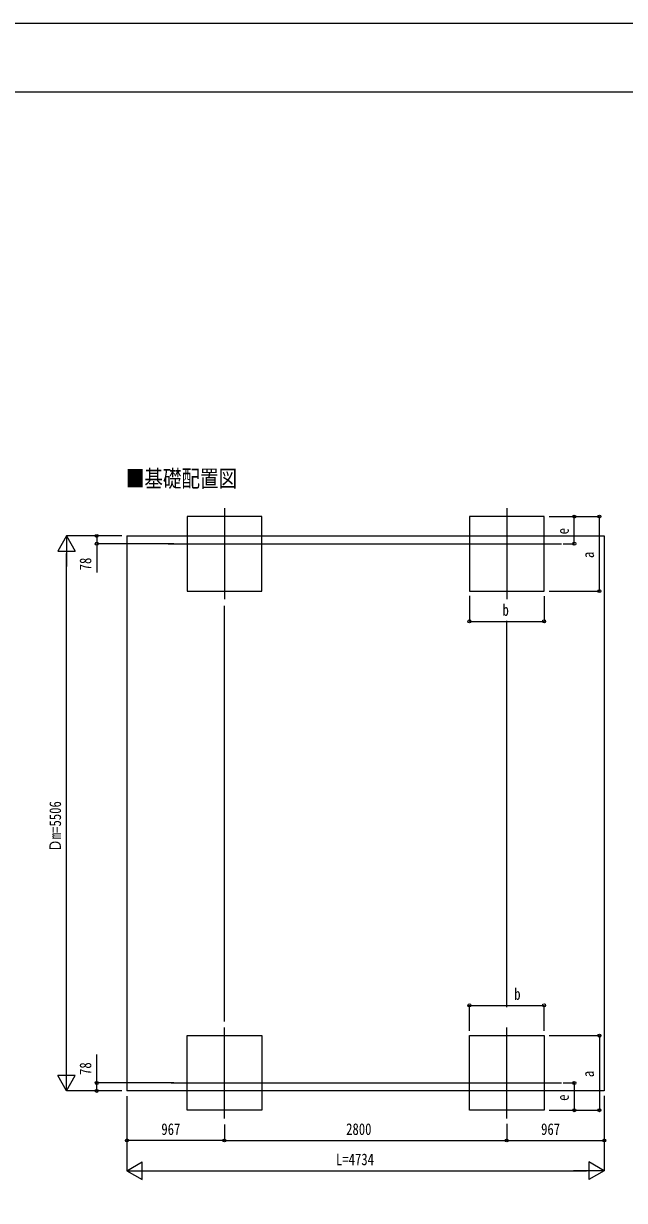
# Model space of a CAD drawing. Units: millimetres, scale not verified. Extents: x -14718 to 14718, y -10397 to 10401.
# Drawn here: x 2093 to 8054, y -1276 to 10401 of the extents above; entities that cross this region are included whole.
import ezdxf
from ezdxf.enums import TextEntityAlignment as Align

# ---------------------------------------------------------------- set-up
doc = ezdxf.new("R2010")
doc.units = ezdxf.units.MM
doc.header["$LTSCALE"] = 50
for name, color, linetype in [('0-2_USER1', 3, 'Continuous'), ('0-3_YKK_12', 2, 'Continuous'), ('0-5_YKK_A1', 4, 'Continuous'), ('0-6_YKK_D', 6, 'Continuous'), ('0-7_YKK_ZWAK', 7, 'Continuous')]:
    doc.layers.add(name, color=color, linetype=linetype)
doc.styles.add('ＭＳ ゴシック', font='')
doc.styles.get('ＭＳ ゴシック').set_extended_font_data('MS Gothic')

msp = doc.modelspace()

# ---------------------------------------------------------------- linework, layer by layer
at = {"layer": '0-3_YKK_12'}
for p, q in [((4086.57, 5591.11), (4086.57, 4688.59)), ((6886.57, 5591.11), (6886.57, 4688.59)), ((3527.9, 5239.85), (7430.81, 5239.85)), ((4086.57, -461.81), (4086.57, 440.71)), ((6886.57, -461.81), (6886.57, 440.71)), ((3557.9, -110.55), (7430.81, -110.55))]:
    msp.add_line(p, q, dxfattribs=at)
at = {"layer": '0-5_YKK_A1'}
for p, q in [((3119.57, 5317.65), (7853.57, 5317.65)), ((3119.57, 5317.65), (3119.57, -188.35)), ((7853.57, 5317.65), (7853.57, -188.35)), ((7853.57, -188.35), (3119.57, -188.35))]:
    msp.add_line(p, q, dxfattribs=at)
for points in [[(3716.57, 4769.85), (4456.57, 4769.85), (4456.57, 5509.85), (3716.57, 5509.85)], [(6516.57, 4769.85), (7256.57, 4769.85), (7256.57, 5509.85), (6516.57, 5509.85)], [(3716.57, 359.45), (4456.57, 359.45), (4456.57, -380.55), (3716.57, -380.55)], [(6516.57, 359.45), (7256.57, 359.45), (7256.57, -380.55), (6516.57, -380.55)]]:
    msp.add_lwpolyline(points, close=True, dxfattribs=at)
at = {"layer": '0-6_YKK_D'}
for p, q in [((7306.57, 5509.85), (7807.57, 5509.85)), ((7307.57, 5509.85), (7557.57, 5509.85)), ((7556.57, 5239.85), (7556.57, 5509.85)), ((7806.57, 4769.85), (7806.57, 5509.85)), ((2519.57, 5317.65), (2432.07, 5166.09)), ((3069.57, 5317.65), (2518.57, 5317.65)), ((2519.57, 5317.65), (2607.07, 5166.09)), ((2519.57, 5317.65), (2519.57, 5014.54)), ((3069.57, 5317.65), (2818.57, 5317.65)), ((2432.07, 5166.09), (2607.07, 5166.09)), ((2519.57, -13.35), (2519.57, 5142.65)), ((3583.46, 5239.85), (2818.57, 5239.85)), ((7445.38, 5239.85), (7557.57, 5239.85)), ((6516.57, 4722.76), (6516.57, 4468.85)), ((7256.57, 4720.83), (7256.57, 4468.85)), ((7306.57, 4769.85), (7807.57, 4769.85)), ((4086.57, 501.25), (4086.57, 4624.08)), ((6516.57, 4469.85), (7256.57, 4469.85)), ((6886.57, 642.08), (6886.57, 4476.17)), ((6516.57, 406.53), (6516.57, 660.45)), ((6516.57, 659.45), (7256.57, 659.45)), ((7256.57, 408.46), (7256.57, 660.45)), ((7306.57, 359.45), (7807.57, 359.45)), ((7806.57, 359.45), (7806.57, -380.55)), ((2519.57, -188.35), (2519.57, 114.76)), ((2519.57, -188.35), (2432.07, -36.8)), ((2607.07, -36.8), (2432.07, -36.8)), ((2519.57, -188.35), (2607.07, -36.8)), ((3583.46, -110.55), (2818.57, -110.55)), ((7445.38, -110.55), (7557.57, -110.55)), ((7556.57, -110.55), (7556.57, -380.55)), ((3069.57, -188.35), (2518.57, -188.35)), ((3069.57, -188.35), (2818.57, -188.35)), ((3119.57, -241.32), (3119.57, -981.55)), ((3119.57, -241.32), (3119.57, -681.55)), ((7853.57, -239.02), (7853.57, -981.55)), ((7853.57, -239.02), (7853.57, -681.55)), ((7306.57, -380.55), (7807.57, -380.55)), ((7307.57, -380.55), (7557.57, -380.55)), ((4086.57, -520.75), (4086.57, -681.55)), ((4086.57, -520.75), (4086.57, -681.55)), ((6886.57, -515.47), (6886.57, -681.55)), ((6886.57, -515.47), (6886.57, -681.55)), ((4086.57, -680.55), (3119.57, -680.55)), ((4086.57, -680.55), (6886.57, -680.55)), ((6886.57, -680.55), (7853.57, -680.55)), ((3119.57, -980.55), (3271.12, -893.05)), ((3271.12, -1068.05), (3271.12, -893.05)), ((7853.57, -980.55), (7702.01, -893.05)), ((7702.01, -893.05), (7702.01, -1068.05)), ((3119.57, -980.55), (3271.12, -1068.05)), ((3119.57, -980.55), (3422.68, -980.55)), ((3294.57, -980.55), (7678.57, -980.55)), ((7853.57, -980.55), (7550.46, -980.55)), ((7853.57, -980.55), (7702.01, -1068.05))]:
    msp.add_line(p, q, dxfattribs=at)
for points in [[(2819.57, 5317.65), (2819.57, 5239.85), (2819.57, 4955.55)], [(2819.57, -188.35), (2819.57, -110.55), (2819.57, 173.75)]]:
    msp.add_lwpolyline(points, dxfattribs=at)
for centre in [(7556.57, 5509.85), (7806.57, 5509.85), (2819.57, 5317.65), (2819.57, 5239.85), (7556.57, 5239.85), (7806.57, 4769.85), (6516.57, 4469.85), (7256.57, 4469.85), (6516.57, 659.45), (7256.57, 659.45), (7806.57, 359.45), (2819.57, -110.55), (7556.57, -110.55), (2819.57, -188.35), (7556.57, -380.55), (7806.57, -380.55), (3119.57, -680.55), (4086.57, -680.55), (4086.57, -680.55), (6886.57, -680.55), (6886.57, -680.55), (7853.57, -680.55)]:
    msp.add_circle(centre, 14.88, dxfattribs=at)
at = {"layer": '0-7_YKK_ZWAK'}
msp.add_line((13632.57, 9718.4), (-13667.43, 9718.4), dxfattribs=at)
msp.add_lwpolyline([(-14717.5, -10389.1), (14717.5, -10389.1), (14717.5, 10400.9), (-14717.5, 10400.9)], close=True, dxfattribs=at)

# ---------------------------------------------------------------- texts
at = {"layer": '0-2_USER1', "style": 'ＭＳ ゴシック', "width": 0.8}
msp.add_text('■基礎配置図', height=168.6, dxfattribs=at).set_placement((3107.97, 5751.9), align=Align.BOTTOM_LEFT)
at = {"layer": '0-6_YKK_D', "style": 'ＭＳ ゴシック', "width": 0.8}
for s, p in [('e', (7536.57, 5332.85)), ('a', (7786.57, 5097.85)), ('78', (2799.57, 4975.55)), ('Ｄm=5506', (2499.57, 2182.45)), ('78', (2799.57, -31.05)), ('a', (7786.57, -52.55)), ('e', (7536.57, -287.55))]:
    msp.add_text(s, height=115.5, rotation=90, dxfattribs=at).set_placement(p, align=Align.BOTTOM_LEFT)
for s, p in [('b', (6844.57, 4489.85)), ('b', (6960.74, 679.45)), ('967', (3460.27, -660.55)), ('2800', (5293.37, -660.55)), ('967', (7227.27, -660.55)), ('L=4734', (5192.57, -960.55))]:
    msp.add_text(s, height=115.5, dxfattribs=at).set_placement(p, align=Align.BOTTOM_LEFT)

doc.saveas('drawing.dxf')
